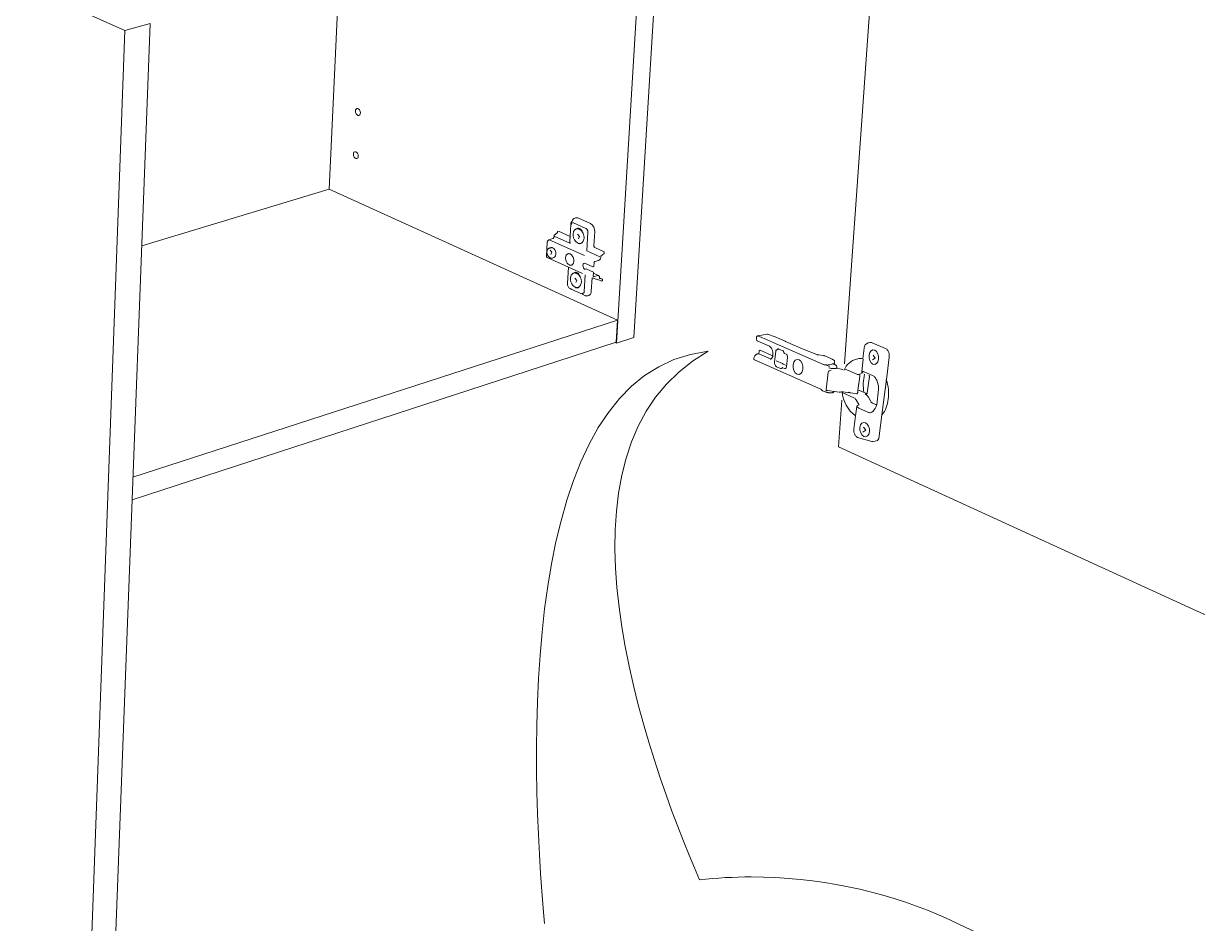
# Model space of a CAD drawing. Header units: metres. Extents: x -6.4 to 35.9, y -8.9 to 6.5.
# Drawn here: x 14.923 to 15.859, y -5.083 to -4.366 of the extents above; entities that cross this region are included whole.
import ezdxf

# ---------------------------------------------------------------- set-up
doc = ezdxf.new("R2010")
doc.units = ezdxf.units.M
doc.header["$MEASUREMENT"] = 0
doc.layers.add('PDF14_Geometry_Num_Penna__7_Num_Penna__7_Num_Penna__7_Num_Penna__7', color=7, linetype='Continuous', lineweight=18)

msp = doc.modelspace()

# ---------------------------------------------------------------- linework, layer by layer
at = {"layer": 'PDF14_Geometry_Num_Penna__7_Num_Penna__7_Num_Penna__7_Num_Penna__7', "color": 7, "linetype": 'Continuous', "lineweight": 18, "flags": 128}
for points in [[(15.39578, -4.62041), (15.44778, -3.75575), (15.20438, -3.67747)], [(15.40949, -4.61596), (15.46212, -3.75263)], [(15.19773, -3.83051), (15.16682, -4.49762)], [(15.57744, -4.63696), (15.62963, -3.90113)], [(14.96436, -5.45522), (15.00397, -4.37123), (14.41668, -4.10909)], [(14.98321, -5.44754), (15.024, -4.36561)], [(15.00397, -4.37123), (15.024, -4.36561)], [(15.01731, -4.54279), (15.16682, -4.49762)], [(15.16682, -4.49762), (15.39644, -4.60211)], [(15.37285, -4.53187), (15.37285, -4.53158), (15.37281, -4.53125), (15.37274, -4.53095), (15.37267, -4.53066), (15.37255, -4.53041), (15.37244, -4.53011), (15.3723, -4.52989), (15.37215, -4.52967), (15.37197, -4.52945), (15.37178, -4.52927), (15.37156, -4.52911), (15.37134, -4.52897), (15.36138, -4.52456)], [(15.36307, -4.52052), (15.36355, -4.52041), (15.36399, -4.52041), (15.36451, -4.52052), (15.36498, -4.52067)], [(15.34595, -4.53514), (15.34591, -4.53566), (15.34587, -4.53595), (15.34577, -4.53624), (15.34561, -4.5365), (15.34544, -4.53677), (15.34521, -4.53691), (15.34499, -4.53702), (15.34198, -4.53798)], [(15.3465, -4.53401), (15.34632, -4.53419), (15.34616, -4.53441), (15.34606, -4.53463), (15.34598, -4.53489), (15.34595, -4.53515), (15.35859, -4.54069)], [(15.34866, -4.53184), (15.34866, -4.5321), (15.3465, -4.534)], [(15.34888, -4.5315), (15.34877, -4.53155), (15.34871, -4.53169), (15.34866, -4.53184)], [(15.34955, -4.53129), (15.34888, -4.5315)], [(15.34955, -4.53128), (15.35874, -4.5354), (15.35852, -4.539)], [(15.36149, -4.53636), (15.36138, -4.53588), (15.36128, -4.53541), (15.36116, -4.53492), (15.36112, -4.53445), (15.36109, -4.53401), (15.36112, -4.53353), (15.36112, -4.53309), (15.36119, -4.53265), (15.36131, -4.53224), (15.36142, -4.53184), (15.36157, -4.53143), (15.36175, -4.53106), (15.36193, -4.53073), (15.36215, -4.53044), (15.36241, -4.53014), (15.36271, -4.52992), (15.36299, -4.52971), (15.36329, -4.52956), (15.36363, -4.52941), (15.36395, -4.52933), (15.36425, -4.52926), (15.36457, -4.52926), (15.36491, -4.52926), (15.36524, -4.52933), (15.36568, -4.52945), (15.36612, -4.52963), (15.36653, -4.52985), (15.36686, -4.53007), (15.36719, -4.53029), (15.36748, -4.53058), (15.36752, -4.53063)], [(15.3647, -4.53357), (15.36617, -4.53538), (15.36538, -4.53718)], [(15.36741, -4.53052), (15.36741, -4.53044), (15.36741, -4.5304), (15.36726, -4.53022), (15.36708, -4.53007), (15.3669, -4.52992), (15.36675, -4.52981), (15.3666, -4.52974), (15.36646, -4.52971), (15.36631, -4.52966), (15.3662, -4.52963), (15.36617, -4.52963)], [(15.36782, -4.53092), (15.36778, -4.53084), (15.36759, -4.53062), (15.36745, -4.5304), (15.36741, -4.5304)], [(15.36752, -4.53063), (15.36778, -4.53088), (15.36808, -4.53125), (15.36836, -4.53162), (15.36862, -4.53198), (15.36884, -4.53242), (15.36906, -4.53283), (15.36925, -4.53327), (15.36943, -4.53375), (15.36954, -4.53419), (15.36968, -4.53466), (15.36976, -4.53515), (15.36984, -4.53558), (15.36984, -4.53606), (15.36984, -4.53654), (15.36984, -4.53698), (15.36976, -4.53742), (15.36976, -4.53757)], [(15.37197, -4.54679), (15.37285, -4.53187)], [(15.34055, -4.55224), (15.34033, -4.55209), (15.34015, -4.5519), (15.34003, -4.55164), (15.33999, -4.55136), (15.33996, -4.55102), (15.34058, -4.54004)], [(15.34477, -4.55256), (15.34448, -4.55264), (15.34415, -4.55268), (15.34385, -4.55268), (15.34353, -4.55264), (15.34323, -4.55256), (15.34293, -4.55245), (15.34261, -4.5523), (15.34231, -4.55213), (15.34201, -4.5519), (15.34173, -4.55161), (15.34143, -4.55132), (15.34121, -4.55098), (15.34095, -4.55058), (15.34077, -4.55018), (15.34059, -4.54977), (15.34043, -4.54933), (15.34033, -4.54889), (15.34029, -4.54845), (15.34025, -4.54801), (15.34025, -4.54756), (15.34029, -4.54712), (15.34039, -4.54672), (15.34051, -4.54632), (15.34069, -4.54595), (15.34091, -4.54562), (15.34113, -4.54532), (15.34143, -4.54506), (15.34169, -4.54489), (15.34194, -4.54474), (15.34223, -4.54463)], [(15.34058, -4.54003), (15.34065, -4.53966), (15.34077, -4.53926), (15.34095, -4.53893), (15.34113, -4.5386), (15.34139, -4.53831), (15.34169, -4.53812), (15.34198, -4.53798), (15.37028, -4.55069)], [(15.3433, -4.5443), (15.34223, -4.54463)], [(15.3437, -4.54478), (15.34334, -4.54463), (15.34297, -4.54455), (15.34261, -4.54455), (15.34223, -4.54463)], [(15.34282, -4.54621), (15.34429, -4.54802), (15.3435, -4.54982)], [(15.34477, -4.54441), (15.34441, -4.5443), (15.344, -4.54422), (15.34363, -4.54422), (15.34331, -4.5443)], [(15.35852, -4.539), (15.35852, -4.5393), (15.35852, -4.53959), (15.35856, -4.53989), (15.35863, -4.54018), (15.35866, -4.54051), (15.35877, -4.54091)], [(15.3824, -4.5515), (15.37197, -4.54679)], [(15.35734, -4.5598), (15.34055, -4.55224)], [(15.34584, -4.55224), (15.34477, -4.55256)], [(15.35819, -4.55804), (15.35774, -4.55782), (15.3573, -4.55749), (15.3569, -4.55708), (15.35668, -4.55686), (15.3565, -4.5566), (15.35613, -4.5561), (15.35583, -4.55554), (15.35558, -4.55495), (15.35539, -4.55433), (15.35524, -4.55378), (15.35517, -4.55322), (15.35514, -4.55271), (15.35517, -4.55219), (15.35521, -4.55168), (15.35532, -4.55124), (15.35543, -4.5508), (15.35561, -4.5504), (15.35587, -4.54999), (15.35616, -4.54966), (15.35653, -4.5494), (15.3569, -4.54922), (15.35712, -4.54914), (15.35734, -4.54911), (15.35756, -4.54907), (15.35778, -4.54907), (15.35822, -4.54918), (15.3587, -4.54933)], [(15.3587, -4.54933), (15.35914, -4.54959), (15.35958, -4.54988), (15.35998, -4.55028), (15.3602, -4.55051), (15.36039, -4.55076), (15.36072, -4.55127), (15.36106, -4.55187), (15.36131, -4.55246), (15.36149, -4.55308), (15.36161, -4.55363), (15.36168, -4.55414), (15.36172, -4.5547), (15.36172, -4.55521), (15.36168, -4.55568), (15.36157, -4.55617), (15.36142, -4.55657), (15.36123, -4.55698), (15.36102, -4.55738), (15.36069, -4.55771), (15.36036, -4.558), (15.35998, -4.55819), (15.35977, -4.55823), (15.35954, -4.5583), (15.35932, -4.5583), (15.3591, -4.5583), (15.35862, -4.55823), (15.35818, -4.55804)], [(15.3777, -4.55944), (15.37788, -4.55613)], [(15.37836, -4.55543), (15.37818, -4.55554), (15.37803, -4.55568), (15.37792, -4.55591), (15.37788, -4.55613)], [(15.36855, -4.56488), (15.35734, -4.5598)], [(15.36587, -4.56627), (15.36572, -4.56609), (15.36557, -4.56583), (15.36539, -4.56565), (15.36535, -4.56561)], [(15.36542, -4.56583), (15.36568, -4.56609), (15.36598, -4.56642), (15.36623, -4.56679), (15.36649, -4.56719), (15.36674, -4.5676), (15.36693, -4.568), (15.36715, -4.56848), (15.3673, -4.56892), (15.36745, -4.56936), (15.36756, -4.56984), (15.36766, -4.57032), (15.36771, -4.57079), (15.36774, -4.57123), (15.36774, -4.57171), (15.36774, -4.57215), (15.36766, -4.57259), (15.36766, -4.57274)], [(15.37006, -4.57922), (15.37083, -4.56591)], [(15.37097, -4.56142), (15.37086, -4.5615), (15.37076, -4.56164), (15.37071, -4.56179)], [(15.3716, -4.56124), (15.37098, -4.56143)], [(15.37112, -4.55701), (15.37693, -4.55962)], [(15.37744, -4.56385), (15.3716, -4.56124)], [(15.37693, -4.55962), (15.37701, -4.55966), (15.37704, -4.55962), (15.3777, -4.55944)], [(15.37723, -4.56716), (15.37737, -4.56477)], [(15.38149, -4.56664), (15.37737, -4.56477), (15.37744, -4.56385)], [(15.36251, -4.56858), (15.36398, -4.57038), (15.36319, -4.57218)], [(15.38387, -4.57094), (15.3838, -4.57087), (15.3838, -4.57072), (15.37623, -4.56834), (15.37561, -4.57906)], [(15.38149, -4.56664), (15.38123, -4.56657), (15.38093, -4.56653), (15.38064, -4.56661), (15.37763, -4.56756)], [(15.38226, -4.56825), (15.38222, -4.56789), (15.38218, -4.56756), (15.38208, -4.56723), (15.38192, -4.56697), (15.38174, -4.56679), (15.38148, -4.56664)], [(15.38222, -4.56837), (15.38222, -4.56877), (15.38468, -4.56947)], [(15.38468, -4.56947), (15.38222, -4.56837)], [(15.38468, -4.56947), (15.38461, -4.57072), (15.38399, -4.57094)], [(15.3687, -4.58145), (15.3602, -4.57759)], [(15.36833, -4.58064), (15.36833, -4.5809), (15.3684, -4.58116), (15.36851, -4.58134), (15.3687, -4.58145)], [(15.37075, -4.58268), (15.36895, -4.58156), (15.36888, -4.58152), (15.3688, -4.58152), (15.36877, -4.58149), (15.3687, -4.58145)], [(15.37083, -4.58252), (15.37112, -4.58266), (15.37145, -4.58274), (15.37175, -4.58281), (15.37215, -4.58281), (15.37252, -4.58278), (15.37289, -4.5827), (15.37355, -4.58248)], [(15.3756, -4.57906), (15.37553, -4.57968), (15.37543, -4.58028), (15.37524, -4.58082), (15.37498, -4.58131), (15.37469, -4.58171), (15.37436, -4.58204), (15.37395, -4.5823), (15.37355, -4.58248)], [(15.39644, -4.6021), (15.01037, -4.72717)], [(15.39538, -4.61967), (15.39644, -4.6021)], [(15.39538, -4.61967), (15.00967, -4.74543)], [(15.39468, -4.61993), (15.39578, -4.62041)], [(15.39578, -4.62041), (15.40949, -4.61596)], [(15.50824, -4.61873), (15.50793, -4.61856), (15.50766, -4.61827), (15.50746, -4.61794), (15.50731, -4.6175), (15.5072, -4.61704), (15.50719, -4.61654), (15.50722, -4.61603)], [(15.51152, -4.61598), (15.50824, -4.61455), (15.50801, -4.61465), (15.50779, -4.61482), (15.50757, -4.61503), (15.5074, -4.61534), (15.50728, -4.61568), (15.50722, -4.61602)], [(15.51608, -4.61315), (15.51606, -4.61315), (15.51602, -4.61315), (15.51598, -4.61315), (15.51595, -4.61314), (15.51598, -4.61315), (15.51602, -4.61315), (15.50824, -4.61455)], [(15.51152, -4.61598), (15.5163, -4.61809)], [(15.51602, -4.61315), (15.52225, -4.61532), (15.53, -4.61874), (15.53034, -4.61914), (15.54436, -4.62528), (15.55534, -4.62949), (15.55562, -4.62959), (15.55599, -4.62965), (15.55629, -4.62975), (15.55665, -4.62978)], [(15.5163, -4.61809), (15.56126, -4.63774)], [(15.53021, -4.61882), (15.53047, -4.61919), (15.53044, -4.61915)], [(15.59793, -4.61996), (15.59842, -4.61992), (15.59893, -4.61996), (15.59942, -4.62015), (15.61013, -4.62478)], [(15.50928, -4.62649), (15.50932, -4.62652), (15.50939, -4.62657), (15.50911, -4.62884)], [(15.50928, -4.62649), (15.50932, -4.62649), (15.50932, -4.62645), (15.50932, -4.62641), (15.50933, -4.62637), (15.50937, -4.62637), (15.50937, -4.62634), (15.50937, -4.6263), (15.5094, -4.6263), (15.50941, -4.62626), (15.50944, -4.62626), (15.50947, -4.62626), (15.50948, -4.62623), (15.50952, -4.62623), (15.50955, -4.62623), (15.50955, -4.62619)], [(15.50965, -4.62624), (15.51009, -4.62615), (15.51941, -4.63025), (15.51965, -4.63031), (15.5199, -4.63036)], [(15.52031, -4.63008), (15.52031, -4.63004), (15.52034, -4.62954), (15.52038, -4.62904), (15.52033, -4.6285), (15.52029, -4.62791), (15.52022, -4.62736), (15.52011, -4.62681), (15.51997, -4.62629), (15.51978, -4.62578), (15.51959, -4.62526), (15.51957, -4.62518)], [(15.52256, -4.62713), (15.52153, -4.63544)], [(15.52316, -4.6259), (15.52295, -4.62612), (15.52278, -4.62641), (15.52266, -4.62676), (15.52256, -4.62714)], [(15.52407, -4.62526), (15.52317, -4.6259)], [(15.52497, -4.62513), (15.52475, -4.62508), (15.52451, -4.62506), (15.52429, -4.62512), (15.52407, -4.62526)], [(15.52821, -4.62656), (15.52497, -4.62513)], [(15.52908, -4.62762), (15.52893, -4.62727), (15.52873, -4.62694), (15.52846, -4.62669), (15.52821, -4.62656)], [(15.5294, -4.62835), (15.52908, -4.62762)], [(15.5297, -4.62872), (15.52956, -4.62862), (15.52946, -4.62851), (15.5294, -4.62835)], [(15.53102, -4.62931), (15.5297, -4.62872)], [(15.53208, -4.63183), (15.53211, -4.63137), (15.53207, -4.63094), (15.53196, -4.6305), (15.53179, -4.63011), (15.53157, -4.62974), (15.53133, -4.62948), (15.53102, -4.62931)], [(15.56699, -4.63294), (15.56161, -4.63059)], [(15.59968, -4.63386), (15.60197, -4.6323), (15.60016, -4.62992)], [(15.61014, -4.62478), (15.61059, -4.62499), (15.61103, -4.62534), (15.61143, -4.62575), (15.61183, -4.62624), (15.61216, -4.62677), (15.61249, -4.62737), (15.6127, -4.62802), (15.61291, -4.62869), (15.61305, -4.62939), (15.61311, -4.6301), (15.6131, -4.63083), (15.61306, -4.63153), (15.61133, -4.64517)], [(15.52153, -4.63544), (15.52154, -4.63587), (15.52155, -4.6363), (15.52167, -4.63672), (15.52182, -4.63709)], [(15.52182, -4.63709), (15.52242, -4.63841)], [(15.52242, -4.63842), (15.52263, -4.6387), (15.5228, -4.63895), (15.52302, -4.63915), (15.52323, -4.63929)], [(15.5311, -4.63828), (15.52841, -4.63708), (15.52808, -4.63667), (15.52299, -4.63446)], [(15.52324, -4.63928), (15.52644, -4.64071)], [(15.52644, -4.64071), (15.52673, -4.64077), (15.52701, -4.64074), (15.52727, -4.64065), (15.52754, -4.64048)], [(15.52753, -4.64048), (15.52794, -4.64004)], [(15.52831, -4.63998), (15.52964, -4.64058)], [(15.52964, -4.64059), (15.52996, -4.64064), (15.53024, -4.64062), (15.53054, -4.64053), (15.53076, -4.64031), (15.53096, -4.64001), (15.53113, -4.63964), (15.53118, -4.63921)], [(15.53209, -4.63183), (15.53118, -4.63921), (15.53108, -4.63917), (15.53105, -4.63909), (15.53102, -4.63905)], [(15.56493, -4.63865), (15.56305, -4.63786), (15.56269, -4.63773), (15.56234, -4.6377), (15.56195, -4.63771)], [(15.56741, -4.63708), (15.56304, -4.63786)], [(15.56482, -4.64004), (15.56507, -4.6401), (15.56524, -4.64015), (15.56573, -4.6403), (15.56626, -4.64044), (15.56683, -4.64056), (15.56743, -4.64065), (15.56799, -4.64073), (15.56856, -4.64073), (15.5691, -4.64077), (15.56961, -4.64072), (15.57008, -4.64068), (15.57047, -4.64059), (15.57081, -4.64046), (15.57103, -4.64031), (15.57118, -4.64017), (15.57126, -4.64002)], [(15.56493, -4.63865), (15.56504, -4.63866), (15.56518, -4.63871), (15.56529, -4.63872), (15.56539, -4.63873), (15.5655, -4.63877), (15.5656, -4.63881)], [(15.56953, -4.6354), (15.56955, -4.63514), (15.56949, -4.63486), (15.56933, -4.63458), (15.56916, -4.63433), (15.56892, -4.63408), (15.56865, -4.63383), (15.56831, -4.63362), (15.56793, -4.63339), (15.56751, -4.63317), (15.56706, -4.63294), (15.56703, -4.63294), (15.56699, -4.63294)], [(15.56888, -4.63726), (15.56864, -4.63712), (15.56843, -4.637), (15.56826, -4.63687), (15.56753, -4.63701)], [(15.56843, -4.63695), (15.56854, -4.63701), (15.56864, -4.63708), (15.56877, -4.63718), (15.56892, -4.63726)], [(15.56892, -4.63725), (15.56927, -4.63678), (15.56935, -4.63656), (15.56944, -4.63636)], [(15.56905, -4.63731), (15.56926, -4.6374), (15.56948, -4.6375)], [(15.56927, -4.63678), (15.56936, -4.63582), (15.56948, -4.63559), (15.56953, -4.6354)], [(15.57123, -4.64041), (15.57594, -4.64144), (15.57639, -4.64165)], [(15.57139, -4.63903), (15.57126, -4.64002)], [(15.58796, -4.63292), (15.58894, -4.63275), (15.58994, -4.63275), (15.59094, -4.63278), (15.59196, -4.63296)], [(15.59113, -4.64292), (15.59228, -4.63307)], [(15.56269, -4.6577), (15.56434, -4.64366)], [(15.56543, -4.64237), (15.56517, -4.64248), (15.56492, -4.64264), (15.56471, -4.6429), (15.5646, -4.64316), (15.5645, -4.64347)], [(15.5667, -4.64204), (15.56543, -4.64237), (15.56542, -4.64256)], [(15.57796, -4.64111), (15.58723, -4.64516)], [(15.58723, -4.64516), (15.58773, -4.64536), (15.58825, -4.64543), (15.58872, -4.64539), (15.58924, -4.64527), (15.58968, -4.64503)], [(15.58952, -4.64707), (15.58817, -4.65787), (15.58804, -4.65871)], [(15.58937, -4.64598), (15.58977, -4.64588)], [(15.58966, -4.64592), (15.58961, -4.64618), (15.58959, -4.64654), (15.58954, -4.64681), (15.58953, -4.64708)], [(15.58968, -4.64503), (15.59142, -4.64399)], [(15.59258, -4.64314), (15.59209, -4.64299), (15.59159, -4.64291), (15.59113, -4.64292), (15.59118, -4.64327), (15.5913, -4.64355), (15.5915, -4.64383), (15.59171, -4.644), (15.59192, -4.6441), (15.59216, -4.64412)], [(15.59258, -4.64313), (15.60029, -4.6465), (15.60078, -4.64677), (15.60126, -4.64711), (15.6017, -4.64757), (15.6021, -4.64806), (15.60246, -4.64866), (15.60278, -4.64931), (15.60305, -4.65003)], [(15.5953, -4.6607), (15.59542, -4.66051), (15.59551, -4.66025), (15.59556, -4.66002), (15.59722, -4.64707)], [(15.59703, -4.646), (15.59715, -4.64636), (15.59721, -4.64671), (15.59722, -4.64707)], [(15.60305, -4.65002), (15.60423, -4.65372), (15.60443, -4.65446), (15.60457, -4.65518), (15.60463, -4.65592), (15.60463, -4.65665), (15.60458, -4.65738)], [(15.61132, -4.64517), (15.6077, -4.6737)], [(15.55885, -4.65735), (15.55879, -4.65731), (15.55872, -4.65722), (15.55869, -4.65718), (15.55861, -4.65714), (15.55858, -4.6571), (15.55855, -4.6571)], [(15.56018, -4.65849), (15.55994, -4.65836), (15.55973, -4.65823), (15.55948, -4.65809), (15.55932, -4.65789), (15.55905, -4.65764), (15.55885, -4.65735)], [(15.56189, -4.65927), (15.56018, -4.65849)], [(15.56235, -4.65933), (15.56228, -4.65933), (15.56221, -4.65933), (15.56214, -4.65932), (15.56206, -4.65932), (15.562, -4.65927), (15.56192, -4.65927)], [(15.56295, -4.65949), (15.56288, -4.65945), (15.56278, -4.65941), (15.56266, -4.6594), (15.56255, -4.65939), (15.56246, -4.65934), (15.56235, -4.65934)], [(15.56674, -4.66003), (15.56707, -4.66001), (15.56742, -4.65996), (15.56776, -4.65991), (15.568, -4.65984), (15.56823, -4.65979), (15.56841, -4.65968), (15.5686, -4.65954), (15.56872, -4.65939), (15.56883, -4.65924), (15.56887, -4.65905), (15.56888, -4.65898)], [(15.58488, -4.66393), (15.57559, -4.65987), (15.57567, -4.65976), (15.57578, -4.65961), (15.57591, -4.65954), (15.57602, -4.65943), (15.57616, -4.65937), (15.57631, -4.6593)], [(15.58804, -4.65872), (15.58802, -4.65902), (15.58797, -4.65929), (15.58793, -4.65957), (15.58791, -4.65976), (15.5879, -4.65995), (15.58786, -4.66006), (15.58786, -4.66014), (15.58785, -4.66021), (15.58781, -4.66025), (15.58781, -4.66029), (15.58777, -4.66037), (15.58773, -4.66044), (15.58765, -4.66055), (15.5875, -4.66066), (15.58743, -4.66069), (15.58736, -4.66073)], [(15.5889, -4.65823), (15.58947, -4.65816)], [(15.58947, -4.65816), (15.59482, -4.66047)], [(15.60305, -4.66949), (15.60459, -4.65738)], [(15.56675, -4.66003), (15.56671, -4.66003), (15.56631, -4.66004), (15.56596, -4.66006), (15.56552, -4.66002), (15.56517, -4.65996), (15.56479, -4.65993), (15.56439, -4.65987), (15.56401, -4.65976), (15.56365, -4.6597), (15.5633, -4.6596), (15.56319, -4.65955)], [(15.57274, -4.70313), (15.57537, -4.666)], [(15.58112, -4.65959), (15.58133, -4.65973), (15.58153, -4.65986), (15.58175, -4.65991), (15.58192, -4.66), (15.58217, -4.66006), (15.58238, -4.66011), (15.58714, -4.66071)], [(15.58704, -4.66609), (15.58668, -4.66553), (15.58628, -4.66499), (15.58584, -4.66458), (15.58536, -4.6642), (15.58487, -4.66393)], [(15.58884, -4.6694), (15.58704, -4.6661)], [(15.58782, -4.66072), (15.58775, -4.66072), (15.58768, -4.66071), (15.58761, -4.66071), (15.58753, -4.6607), (15.58746, -4.66074), (15.58736, -4.66073)], [(15.59389, -4.66095), (15.59441, -4.66126), (15.59492, -4.6616), (15.59533, -4.66198), (15.59573, -4.66243), (15.59613, -4.66296), (15.59656, -4.66361)], [(15.59481, -4.66047), (15.59529, -4.6607), (15.59511, -4.66084), (15.59493, -4.66094), (15.59471, -4.66097), (15.5945, -4.66091)], [(15.59523, -4.66077), (15.5945, -4.66091)], [(15.59656, -4.66362), (15.59837, -4.66692)], [(15.59837, -4.66692), (15.59867, -4.66737), (15.599, -4.66778), (15.59937, -4.66808), (15.59976, -4.6683)], [(15.60261, -4.66958), (15.59976, -4.6683)], [(15.5966, -4.67568), (15.59709, -4.67583), (15.59762, -4.6759), (15.59813, -4.6759), (15.5986, -4.67574), (15.59908, -4.67554), (15.59949, -4.67523), (15.5999, -4.67482), (15.60186, -4.67248)], [(15.60267, -4.66916), (15.60271, -4.66924), (15.60284, -4.66937), (15.60305, -4.66949), (15.60293, -4.67019), (15.60276, -4.67084), (15.6025, -4.67144), (15.60218, -4.672), (15.60186, -4.67248)], [(15.60483, -4.69638), (15.6077, -4.6737)], [(15.58623, -4.67838), (15.58488, -4.6891)], [(15.59201, -4.69128), (15.59431, -4.68971), (15.59249, -4.68734)], [(15.58489, -4.6891), (15.58486, -4.68964), (15.58486, -4.69026), (15.58489, -4.69085), (15.58497, -4.69143), (15.58511, -4.69199), (15.5853, -4.69254), (15.58552, -4.69306), (15.58577, -4.69358), (15.58603, -4.69403), (15.58636, -4.69443), (15.5867, -4.69477), (15.58704, -4.6951), (15.58742, -4.69537), (15.58783, -4.69555), (15.59908, -4.69884)], [(16.14335, -4.96452), (15.57274, -4.70313)]]:
    msp.add_lwpolyline(points, dxfattribs=at)
for points in [[(15.35873, -4.5354), (15.35928, -4.52566), (15.35932, -4.52526), (15.3594, -4.52489), (15.35951, -4.52456), (15.35965, -4.5243), (15.35977, -4.52408), (15.35995, -4.52382), (15.36036, -4.52331, -0.274707), (15.36245, -4.5207), (15.36307, -4.52052)], [(15.36499, -4.52067), (15.37494, -4.52511, -0.28969), (15.3784, -4.53173), (15.37773, -4.54276), (15.37777, -4.54308), (15.37781, -4.54338), (15.37796, -4.54368), (15.37811, -4.54389), (15.37829, -4.54411), (15.37851, -4.54426), (15.38601, -4.5476), (15.38593, -4.54885), (15.38325, -4.55121, -0.313804), (15.38138, -4.55447), (15.37836, -4.55543)], [(15.36866, -4.53206, 0.194243), (15.36623, -4.52894, 0.349889), (15.36391, -4.52933)], [(15.3602, -4.57759), (15.35877, -4.57697, -0.287781), (15.35657, -4.57293), (15.35734, -4.5598)], [(15.36407, -4.56487, -0.200662), (15.36549, -4.56576), (15.36542, -4.56583), (15.36539, -4.5658), (15.36506, -4.5655), (15.36473, -4.56524), (15.3644, -4.56506), (15.36399, -4.5648), (15.36355, -4.56466), (15.36311, -4.56454), (15.36278, -4.56447), (15.36249, -4.56447), (15.36215, -4.56447), (15.36182, -4.56454), (15.36149, -4.56462), (15.36119, -4.56476), (15.36087, -4.56491), (15.36061, -4.56514), (15.36031, -4.56535), (15.36006, -4.56564), (15.35984, -4.56594), (15.35965, -4.56631), (15.35948, -4.56664), (15.35932, -4.56704), (15.35922, -4.56745), (15.3591, -4.56785), (15.35906, -4.56829), (15.35903, -4.56874), (15.35903, -4.56921), (15.35906, -4.56965), (15.3591, -4.57013), (15.35918, -4.57061), (15.35929, -4.57109), (15.35944, -4.57156)], [(15.3619, -4.56454), (15.36204, -4.56436), (15.36223, -4.56425), (15.3626, -4.56407), (15.36296, -4.56396), (15.36333, -4.56396), (15.36374, -4.56399), (15.36395, -4.56407), (15.36417, -4.56418, -0.215184), (15.36664, -4.56741)], [(15.50824, -4.61873), (15.51016, -4.61957), (15.51756, -4.62283, -0.163409), (15.51953, -4.62518), (15.51946, -4.62514), (15.51943, -4.62502), (15.51944, -4.6249)], [(15.59196, -4.63296), (15.59305, -4.62432, -0.326157), (15.59615, -4.62027), (15.59793, -4.61996)], [(15.55854, -4.65709), (15.5056, -4.63376), (15.50542, -4.63366), (15.5053, -4.63346), (15.5052, -4.63326), (15.50518, -4.63299), (15.5052, -4.63268, -0.276684), (15.50777, -4.62906), (15.50911, -4.62884), (15.51846, -4.63294), (15.51874, -4.63304), (15.51902, -4.6331)], [(15.51952, -4.63026), (15.51962, -4.63031), (15.51973, -4.63032), (15.51983, -4.63032), (15.5199, -4.63033), (15.52005, -4.63026), (15.52023, -4.63016), (15.52031, -4.63008, -0.261267), (15.51854, -4.63338)], [(15.57727, -4.64187, -0.247266), (15.58706, -4.63309), (15.58796, -4.63292)], [(15.60718, -4.67762, 0.152791), (15.61229, -4.6651, 0.112896), (15.61074, -4.64963)], [(15.5626, -4.65808), (15.56271, -4.65813), (15.56282, -4.65813), (15.56288, -4.65817), (15.56299, -4.65819), (15.56313, -4.65819), (15.56324, -4.6582), (15.56338, -4.65824), (15.56352, -4.65825), (15.56363, -4.65826), (15.56374, -4.65827), (15.56388, -4.65828), (15.57327, -4.65962, 0.086334), (15.57411, -4.65946), (15.57473, -4.65931), (15.57484, -4.65928), (15.57499, -4.65924), (15.57516, -4.65922), (15.57538, -4.65919), (15.57556, -4.65921), (15.57578, -4.65922), (15.57997, -4.65979), (15.58036, -4.65978), (15.58075, -4.65972), (15.58112, -4.65959)], [(15.57559, -4.65987), (15.57555, -4.65952), (15.57549, -4.6592, 0.213677), (15.58623, -4.67838), (15.58718, -4.67091)], [(15.5966, -4.67568), (15.58893, -4.67228), (15.58844, -4.67201), (15.58796, -4.67167), (15.58755, -4.67125), (15.58734, -4.67115), (15.58721, -4.67103), (15.58718, -4.67091, -0.280371), (15.58822, -4.66975), (15.58912, -4.66958)], [(15.18074, -5.22193, 0.144539), (15.11994, -5.42909, 2.414204), (15.50308, -5.04594, 0.026634), (15.46181, -5.04819)]]:
    msp.add_lwpolyline(points, format="xyb", dxfattribs=at)
for points in [[(15.3587, -4.53599), (15.35862, -4.53606), (15.35859, -4.53618)], [(15.34676, -4.54643), (15.34676, -4.54647)], [(15.36535, -4.56576), (15.36535, -4.56569)], [(15.37101, -4.55683), (15.37105, -4.55694)], [(15.37726, -4.56741), (15.37763, -4.56756), (15.37749, -4.56756), (15.37733, -4.56748), (15.37726, -4.56734)], [(15.38399, -4.57094), (15.38391, -4.57094)], [(15.3609, -4.57804), (15.36087, -4.57796)], [(15.50712, -4.61595), (15.50715, -4.61598)], [(15.50817, -4.61454), (15.50821, -4.61455)], [(15.51141, -4.61586), (15.51145, -4.61589), (15.51152, -4.61594), (15.51156, -4.61594)], [(15.51166, -4.61599), (15.51159, -4.61598)], [(15.51602, -4.61315), (15.51606, -4.61315)], [(15.51644, -4.6181), (15.51637, -4.61806)], [(15.52225, -4.61532), (15.52229, -4.61533)], [(15.53, -4.61874), (15.53007, -4.61874)], [(15.53011, -4.61874), (15.53014, -4.61878)], [(15.53033, -4.61914), (15.53037, -4.61914)], [(15.5077, -4.62905), (15.50773, -4.62905)], [(15.50905, -4.62879), (15.50908, -4.62879)], [(15.50955, -4.6262), (15.50959, -4.6262)], [(15.51016, -4.62616), (15.51014, -4.62616), (15.51014, -4.62612), (15.5101, -4.62611), (15.51006, -4.62611), (15.51002, -4.62611), (15.51002, -4.62615), (15.50998, -4.62615), (15.51005, -4.62615)], [(15.51009, -4.62616), (15.51013, -4.62616)], [(15.51941, -4.63025), (15.51948, -4.63026)], [(15.51969, -4.63043), (15.51986, -4.63035)], [(15.54436, -4.62528), (15.54439, -4.62528)], [(15.55534, -4.62949), (15.55538, -4.62945)], [(15.56173, -4.63059), (15.56161, -4.63059), (15.56148, -4.63054), (15.56131, -4.63044), (15.56112, -4.63043), (15.56095, -4.63039), (15.56077, -4.63034), (15.5606, -4.63033), (15.55665, -4.62978), (15.5606, -4.63033), (15.56098, -4.63039), (15.56133, -4.63049)], [(15.56161, -4.63059), (15.56165, -4.63059)], [(15.50509, -4.6326), (15.50513, -4.63263)], [(15.52795, -4.64004), (15.52806, -4.63996), (15.52817, -4.63994)], [(15.56126, -4.63774), (15.56144, -4.63779)], [(15.56162, -4.6378), (15.5617, -4.63777), (15.56177, -4.63773), (15.56183, -4.63774), (15.56191, -4.63771)], [(15.56892, -4.63726), (15.56895, -4.63726)], [(15.56947, -4.63749), (15.56954, -4.63749)], [(15.56523, -4.64263), (15.56534, -4.6426)], [(15.56168, -4.65909), (15.56171, -4.65914), (15.56175, -4.65919), (15.56178, -4.65919), (15.56182, -4.65922), (15.56186, -4.65922)], [(15.56295, -4.65949), (15.56319, -4.65955), (15.56323, -4.65959)], [(15.58736, -4.66073), (15.58732, -4.66073)], [(15.58898, -4.66961), (15.5889, -4.66953)]]:
    msp.add_lwpolyline(points, close=True, dxfattribs=at)
at = {"layer": 'PDF14_Geometry_Num_Penna__7_Num_Penna__7_Num_Penna__7_Num_Penna__7', "color": 7, "linetype": 'Continuous', "lineweight": 18}
for centre, radius, start, end in [((15.36633, -4.53914), 0.00214, 218.49435, 321.50565), ((15.36428, -4.57433), 0.00213, 219.60082, 324.43114), ((15.62514, -4.6536), 0.03278, 165.10433, 190.61387)]:
    msp.add_arc(centre, radius, start, end, dxfattribs=at)
for centre, major_axis, ratio in [((15.1896, -4.43615), (-0.00084, 0.00278), 0.644718), ((15.18796, -4.47058), (-0.00086, 0.00278), 0.634842), ((15.60077, -4.63162), (-0.00076, 0.00574), 0.661038), ((15.5404, -4.63937), (-0.00076, 0.00602), 0.652984), ((15.59348, -4.68932), (-0.00079, 0.00572), 0.65843)]:
    msp.add_ellipse(centre, major_axis=major_axis, ratio=ratio, dxfattribs=at)
for centre, major_axis, ratio, start_param, end_param in [((15.3621, -4.52828), (-0.00171, 0.00374), 0.483085, 5.817812, 6.995856), ((15.36549, -4.53504), (-0.00178, 0.00578), 0.694762, 1.584113, 4.059405), ((15.34443, -4.54824), (-0.00142, 0.004), 0.668051, 3.135055, 5.679845), ((15.37089, -4.55932), (-0.00088, 0.00256), 0.656177, 5.735116, 8.846962), ((15.3634, -4.57014), (-0.00175, 0.00586), 0.68705, 1.607452, 4.060342), ((15.36782, -4.57735), (-0.00147, 0.00332), 0.513917, 2.661328, 3.910099)]:
    msp.add_ellipse(centre, major_axis=major_axis, ratio=ratio, start_param=start_param, end_param=end_param, dxfattribs=at)
for points in [[(15.46866, -4.62694), (15.31349, -4.64419), (15.3267, -4.95695), (15.33843, -5.08307)], [(15.46181, -5.04819), (15.42032, -4.9525), (15.33015, -4.70485), (15.46866, -4.62694)], [(15.56961, -4.63754), (15.56961, -4.63754), (15.5714, -4.6381), (15.57139, -4.63903)], [(15.59908, -4.69884), (15.59908, -4.69884), (15.60451, -4.69919), (15.60483, -4.69638)]]:
    msp.add_open_spline(points, degree=3, dxfattribs=at)

doc.saveas('drawing.dxf')
